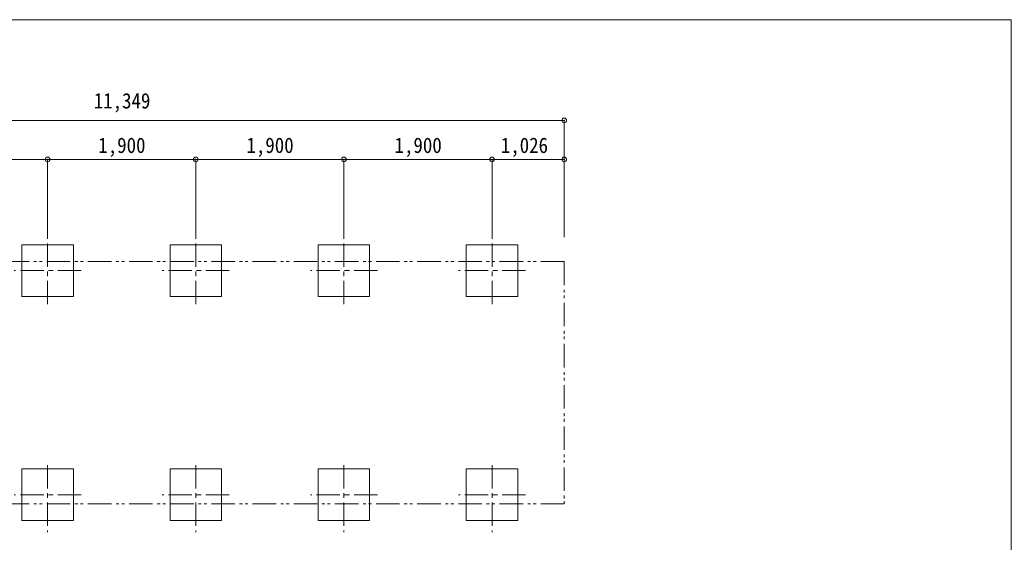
# Model space of a CAD drawing. Units: millimetres at full size, sheet at 1:60. Extents: x -16864 to 16864, y -11640 to 11640.
# Drawn here: x 3300 to 16016, y 4942 to 11640 of the extents above; entities that cross this region are included whole.
import ezdxf
from ezdxf.enums import TextEntityAlignment as Align

# ---------------------------------------------------------------- set-up
doc = ezdxf.new("R2010")
doc.units = ezdxf.units.MM
doc.header["$LTSCALE"] = 60
doc.header["$PDMODE"] = 32
doc.header["$PDSIZE"] = 60
doc.linetypes.add('CHAIN1', pattern=[8, 5, -1, 1, -1])
doc.linetypes.add('DOUBLE_CHAIN1', pattern=[8.8, 5, -1, 0.6, -0.6, 0.6, -1])
for name, color, linetype, lineweight in [('1-2', 134, 'Continuous', 9), ('1-8', 6, 'Continuous', 9), ('1-A', 4, 'CHAIN1', 9), ('F-0', 7, 'Continuous', 9)]:
    doc.layers.add(name, color=color, linetype=linetype, lineweight=lineweight)
doc.styles.add('ＭＳ ゴシック', font='')
doc.styles.get('ＭＳ ゴシック').set_extended_font_data('MS Gothic')

msp = doc.modelspace()

# ---------------------------------------------------------------- linework, layer by layer
at = {"layer": '1-2', "color": 6}
for p, q in [((10282.7, 10350.85), (-1066.3, 10350.85)), ((3656.7, 9850.85), (1756.7, 9850.85)), ((5556.7, 9850.85), (3656.7, 9850.85)), ((7456.7, 9850.85), (5556.7, 9850.85)), ((9356.7, 9850.85), (7456.7, 9850.85)), ((10282.7, 9850.85), (9256.7, 9850.85))]:
    msp.add_line(p, q, dxfattribs=at)
at = {"layer": '1-8'}
for p, q in [((10282.7, 8852.85), (10282.7, 10350.85)), ((3656.7, 8852.85), (3656.7, 9850.85)), ((5556.7, 8852.85), (5556.7, 9850.85)), ((7456.7, 8852.85), (7456.7, 9850.85)), ((9356.7, 8852.85), (9356.7, 9850.85))]:
    msp.add_line(p, q, dxfattribs=at)
for p in [(10282.7, 10350.85), (3656.7, 9850.85), (5556.7, 9850.85), (7456.7, 9850.85), (9356.7, 9850.85), (10282.7, 9850.85)]:
    msp.add_point(p, dxfattribs=at)
at = {"layer": '1-A'}
for p, q in [((3656.83, 7993.85), (3656.83, 8853.85)), ((5556.83, 7993.85), (5556.83, 8853.85)), ((7456.83, 7993.85), (7456.83, 8853.85)), ((9356.83, 7993.85), (9356.83, 8853.85)), ((4086.88, 8423.85), (3226.83, 8423.85)), ((5986.88, 8423.85), (5126.83, 8423.85)), ((7886.88, 8423.85), (7026.83, 8423.85)), ((9786.88, 8423.85), (8926.83, 8423.85)), ((3656.83, 5930.85), (3656.83, 5070.85)), ((5556.83, 5930.85), (5556.83, 5070.85)), ((7456.83, 5930.85), (7456.83, 5070.85)), ((9356.83, 5930.85), (9356.83, 5070.85)), ((4086.88, 5550.85), (3226.83, 5550.85)), ((5986.88, 5550.85), (5126.83, 5550.85)), ((7886.88, 5550.85), (7026.83, 5550.85)), ((9786.88, 5550.85), (8926.83, 5550.85))]:
    msp.add_line(p, q, dxfattribs=at)
at = {"layer": '1-A', "color": 7, "linetype": 'DOUBLE_CHAIN1'}
msp.add_line((10282.7, 8539.35), (-1066.18, 8539.35), dxfattribs=at)
at = {"layer": '1-A', "linetype": 'Continuous'}
for points in [[(3326.83, 8093.85), (3986.88, 8093.85), (3986.88, 8753.85), (3326.83, 8753.85)], [(5226.83, 8093.85), (5886.88, 8093.85), (5886.88, 8753.85), (5226.83, 8753.85)], [(7126.83, 8093.85), (7786.88, 8093.85), (7786.88, 8753.85), (7126.83, 8753.85)], [(9026.83, 8093.85), (9686.88, 8093.85), (9686.88, 8753.85), (9026.83, 8753.85)], [(3326.83, 5880.85), (3986.88, 5880.85), (3986.88, 5220.85), (3326.83, 5220.85)], [(5226.83, 5880.85), (5886.88, 5880.85), (5886.88, 5220.85), (5226.83, 5220.85)], [(7126.83, 5880.85), (7786.88, 5880.85), (7786.88, 5220.85), (7126.83, 5220.85)], [(9026.83, 5880.85), (9686.88, 5880.85), (9686.88, 5220.85), (9026.83, 5220.85)]]:
    msp.add_lwpolyline(points, close=True, dxfattribs=at)
at = {"layer": '1-A', "color": 7, "linetype": 'DOUBLE_CHAIN1'}
msp.add_lwpolyline([(10282.7, 8539.35), (10282.7, 5435.35), (-1066.18, 5435.35)], dxfattribs=at)
at = {"layer": 'F-0', "color": 5, "lineweight": 5}
for p, q in [((-16864.12, 11640), (16015.88, 11640)), ((16015.88, 11640), (16015.88, -11640))]:
    msp.add_line(p, q, dxfattribs=at)

# ---------------------------------------------------------------- texts
at = {"layer": '1-8', "color": 7, "style": 'ＭＳ ゴシック', "width": 0.9}
for s, p in [('11,349', (4248.2, 10443.85)), ('1,900', (4306.7, 9873.19)), ('1,900', (6206.7, 9873.19)), ('1,900', (8106.7, 9873.19)), ('1,026', (9469.7, 9873.19))]:
    msp.add_text(s, height=197.9, dxfattribs=at).set_placement(p, align=Align.BOTTOM_LEFT)

doc.saveas('drawing.dxf')
